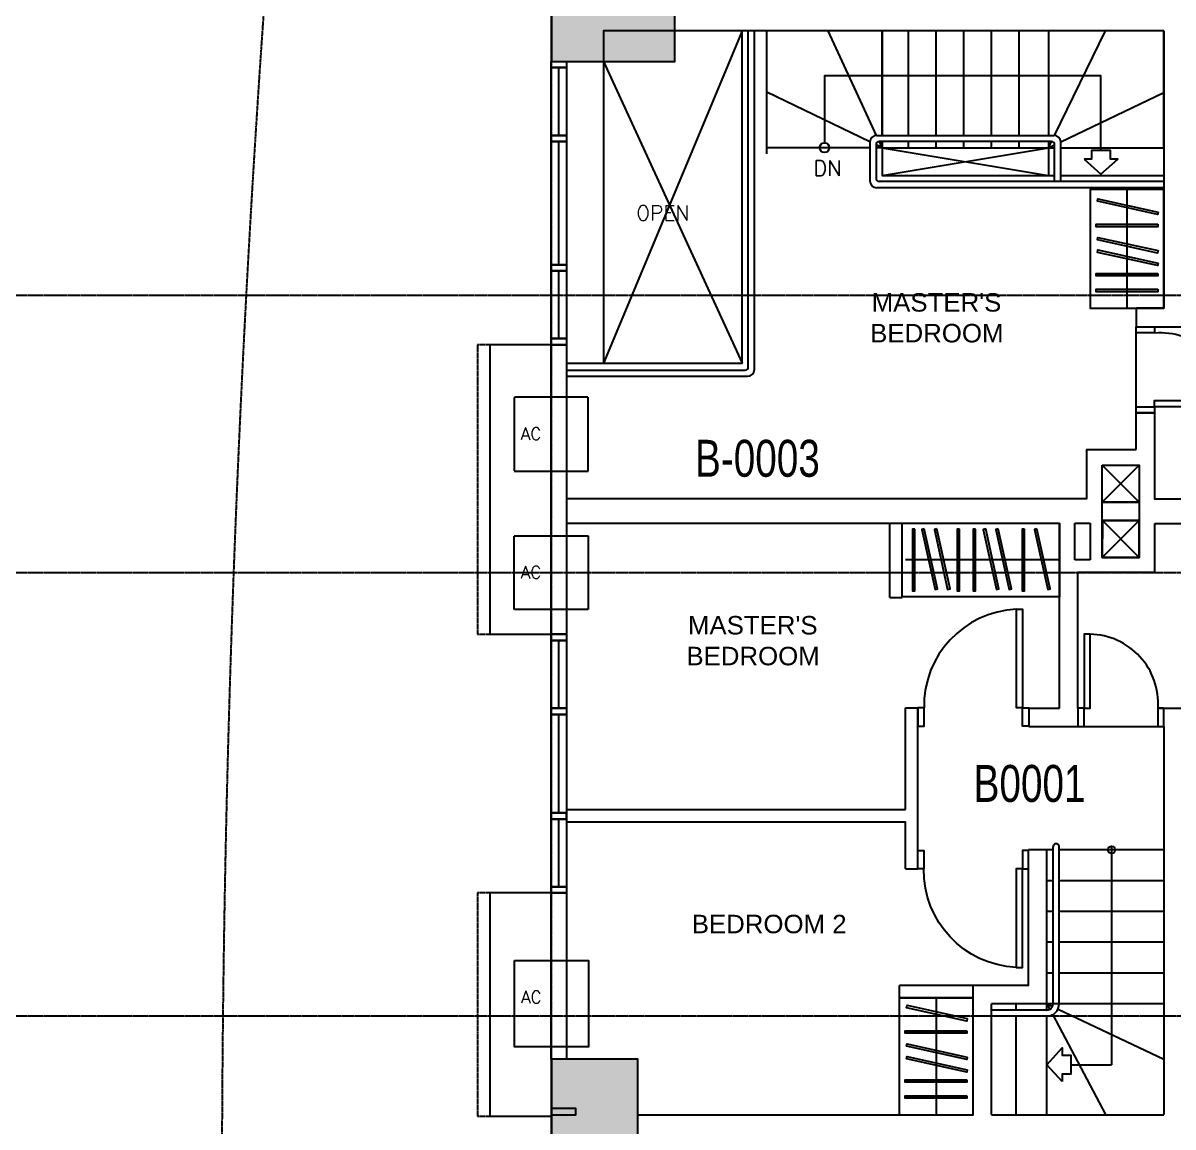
# Model space of a CAD drawing. Header units: inches. Extents: x -189245 to 740841, y -215444 to 469401.
# Drawn here: x 181993 to 191332, y -115981 to -107018 of the extents above; entities that cross this region are included whole.
import ezdxf

# ---------------------------------------------------------------- set-up
doc = ezdxf.new("R2010")
doc.units = ezdxf.units.IN
doc.header["$LTSCALE"] = 10
doc.header["$MEASUREMENT"] = 0
for name, pattern in [('GRID NORMAL$0$GRID BASEMENT$0$GRID GROUND$0$GRID$0$$0$PHANTOM', [2.5, 1.25, -0.25, 0.25, -0.25, 0.25, -0.25]), ('HIDDEN', [0.375, 0.25, -0.125]), ('HIDDEN2', [0.1875, 0.125, -0.0625])]:
    doc.linetypes.add(name, pattern=pattern)
for name, color, linetype in [('A-CMU WALL', 4, 'Continuous'), ('A-DOOR', 1, 'Continuous'), ('A-EQUIPMENT', 2, 'Continuous'), ('A-EQUIPTMENT', 1, 'Continuous'), ('A-GRID', 8, 'Continuous'), ('A-RAILING', 2, 'Continuous'), ('A-STAIR', 1, 'Continuous'), ('A-TEXT', 3, 'Continuous'), ('A-UNIT NUMBER', 2, 'Continuous'), ('A-WINDOW', 2, 'Continuous'), ('CABINET', 1, 'Continuous'), ('COLUMN', 6, 'Continuous'), ('GRID BASEMENT$0$A-PROPERTY LINE', 1, 'Continuous'), ('TEXT', 3, 'Continuous'), ('TSG - plaster', 4, 'Continuous'), ('TSG- DIM-WALL SETOUT', 1, 'Continuous'), ('TSG- OPENNING', 1, 'Continuous'), ('TSG- plaster', 4, 'Continuous'), ('TSG-DIM_WINDWS', 1, 'Continuous'), ('TSG-DRYWALL', 2, 'Continuous')]:
    doc.layers.add(name, color=color, linetype=linetype)
doc.styles.add('ARIAL', font='ARIAL.TTF', dxfattribs={"width": 0.75})
doc.styles.add('PRSP_Simplex', font='simplex.shx')

# ---------------------------------------------------------------- blocks, each defined once
blk = doc.blocks.new('grid')
at = {"layer": 'A-GRID', "linetype": 'GRID NORMAL$0$GRID BASEMENT$0$GRID GROUND$0$GRID$0$$0$PHANTOM'}
for p, q in [((-90633.8, -228688.5), (-90633.8, -289256.3)), ((-33688.1, -255036.6), (-100703.5, -255036.6)), ((-33688.1, -257286.6), (-100703.5, -257286.6)), ((-33688.1, -260886.6), (-100703.6, -260886.6))]:
    blk.add_line(p, q, dxfattribs=at)
blk = doc.blocks.new('door600')
at = {"color": 2}
for points in [[(50, 150), (100, 150), (100, 750), (50, 750)], [(50, 150), (0, 150), (0, 0), (50, 0)], [(700, 150), (650, 150), (650, 0), (700, 0)]]:
    blk.add_lwpolyline(points, close=True, dxfattribs=at)
at = {"color": 1}
blk.add_arc((100, 197.9), 552.1, 355.02089, 90, dxfattribs=at)
blk = doc.blocks.new('A$C7D1D0043')
at = {"layer": 'COLUMN', "linetype": 'Continuous'}
for points in [[(-47475, -17812.5), (-46475, -17812.5), (-46475, -17112.5), (-47475, -17112.5)], [(-47475, -25912.5), (-47475, -27012.5), (-46775, -27012.5), (-46775, -25912.5)]]:
    blk.add_hatch(color=253, dxfattribs=at).paths.add_polyline_path(points)
for points in [[(-47475, -17812.5), (-46475, -17812.5), (-46475, -17112.5), (-47475, -17112.5)], [(-47475, -25912.5), (-47475, -27012.5), (-46775, -27012.5), (-46775, -25912.5)]]:
    blk.add_lwpolyline(points, close=True, dxfattribs=at)
blk = doc.blocks.new('A$C0CD851AE')
at = {"layer": 'A-DOOR', "color": 2}
for points in [[(25, 150), (-25, 150), (-25, 950), (25, 950)], [(-825, 0), (-775, 0), (-775, 150), (-825, 150)], [(25, 150), (75, 150), (75, 0), (25, 0)]]:
    blk.add_lwpolyline(points, close=True, dxfattribs=at)
at = {"layer": 'A-DOOR'}
blk.add_arc((9.9, 165.7), 785.1, 92.54914, 181.14608, dxfattribs=at)
blk = doc.blocks.new('A$C588E7C43')
at = {"layer": 'CABINET', "color": 2, "linetype": 'HIDDEN', "ltscale": 500}
blk.add_line((-300, -964.3), (-300, 0), dxfattribs=at)
at = {"layer": 'CABINET', "color": 1, "linetype": 'Continuous'}
blk.add_lwpolyline([(0, -964.3), (-600, -964.3), (-600, 0), (0, 0)], close=True, dxfattribs=at)
at = {"layer": 'CABINET', "color": 2}
for points in [[(-50, -153.5), (-50, -133.5), (-550, -133.5), (-550, -153.5)], [(-50, -283.1), (-50, -263.1), (-550, -263.1), (-550, -283.1)], [(-46.9, -365.2), (-51.2, -345.6), (-539.5, -453.5), (-535.2, -473)], [(-46.9, -467.4), (-51.2, -447.9), (-539.5, -555.7), (-535.2, -575.3)], [(-50, -681), (-50, -661), (-550, -661), (-550, -681)], [(-46.9, -779.9), (-51.2, -760.4), (-539.5, -868.2), (-535.2, -887.8)]]:
    blk.add_lwpolyline(points, close=True, dxfattribs=at)

msp = doc.modelspace()

# ---------------------------------------------------------------- hatches: boundary and pattern name
at = {"layer": 'TSG- DIM-WALL SETOUT'}
h = msp.add_hatch(color=253, dxfattribs=at)
h.paths.add_polyline_path([(186285.29041, -132626.32537), (187185.29041, -132626.32537), (187185.29041, -133326.32537), (186285.29041, -133326.32537)])
h.paths.add_polyline_path([(197335.29041, -109930.85693), (198135.29041, -109930.85693), (198135.29041, -109230.85693), (197335.29041, -109230.85693)])
h.paths.add_polyline_path([(201710.2904, -122730.85693), (202410.2904, -122730.85693), (202410.2904, -121730.85693), (201710.2904, -121730.85693)])
h.paths.add_polyline_path([(207710.29041, -122730.85693), (208410.29041, -122730.85693), (208410.29041, -121730.85693), (207710.29041, -121730.85693)])
h.paths.add_polyline_path([(213710.29041, -122730.85693), (214410.29041, -122730.85693), (214410.29041, -121730.85693), (213710.29041, -121730.85693)])
h.paths.add_polyline_path([(219710.29041, -122730.85693), (220410.29041, -122730.85693), (220410.29041, -121730.85693), (219710.29041, -121730.85693)])
h.paths.add_polyline_path([(201710.2904, -117730.85693), (202410.2904, -117730.85693), (202410.2904, -116730.85693), (201710.2904, -116730.85693)])
h.paths.add_polyline_path([(204710.29041, -110230.85693), (205410.29041, -110230.85693), (205410.29041, -109230.85693), (204710.29041, -109230.85693)])
h.paths.add_polyline_path([(210710.29041, -110230.85693), (211410.29041, -110230.85693), (211410.29041, -109230.85693), (210710.29041, -109230.85693)])
h.paths.add_polyline_path([(197335.29041, -122730.85693), (198135.29041, -122730.85693), (198135.29041, -122030.85693), (197335.29041, -122030.85693)])
h.paths.add_polyline_path([(186285.29041, -115430.85693), (186285.29041, -116530.85693), (186985.29041, -116530.85693), (186985.29041, -115430.85693)])
h.paths.add_polyline_path([(197335.29041, -129330.85693), (198135.29041, -129330.85693), (198135.29041, -128630.85693), (197335.29041, -128630.85693)])
h.paths.add_polyline_path([(197335.29041, -103330.85693), (198135.29041, -103330.85693), (198135.29041, -102630.85693), (197335.29041, -102630.85693)])
h.paths.add_polyline_path([(192960.29041, -102580.85693), (194060.29, -102580.85683), (194060.29028, -103380.85683), (192960.29041, -103380.85693)])
h.paths.add_polyline_path([(213710.29041, -117730.85693), (214410.29041, -117730.85693), (214410.29041, -116730.85693), (213710.29041, -116730.85693)])
h.paths.add_polyline_path([(216710.64854, -110230.85693), (217410.64854, -110230.85693), (217410.64854, -109230.85693), (216710.64854, -109230.85693)])
h.paths.add_polyline_path([(219710.29041, -117730.85693), (220410.29041, -117730.85693), (220410.29041, -116730.85693), (219710.29041, -116730.85693)])
h.paths.add_polyline_path([(207710.29041, -117730.85693), (208410.29041, -117730.85693), (208410.29041, -116730.85693), (207710.29041, -116730.85693)])
h.paths.add_polyline_path([(186285.29041, -95230.85693), (187085.29041, -95230.85693), (187085.29041, -94530.85693), (186285.29041, -94530.85693)])
h.paths.add_polyline_path([(186285.29041, -99330.85985), (187185.29041, -99330.85985), (187185.29041, -98630.85985), (186285.29041, -98630.85985)])
h.paths.add_polyline_path([(186285.29041, -107330.85693), (187285.29041, -107330.85693), (187285.29041, -106630.85693), (186285.29041, -106630.85693)])
h.paths.add_polyline_path([(186285.29041, -124630.85693), (187285.29041, -124630.85693), (187285.29041, -125330.85693), (186285.29041, -125330.85693)])
h.paths.add_polyline_path([(192960.29041, -128580.85704), (194060.29, -128580.85693), (194060.29028, -129380.85693), (192960.29041, -129380.85704)])
h.paths.add_polyline_path([(186285.29041, -136730.85693), (187085.29041, -136730.85693), (187085.29041, -137430.85693), (186285.29041, -137430.85693)])
edge = h.paths.add_edge_path()
edge.add_line((233760.29041, -115230.85693), (233760.29041, -113730.85693))
edge = h.paths.add_edge_path()
edge.add_line((233760.29041, -121230.85693), (233760.29041, -122730.85693))
h.paths.add_polyline_path([(233160.29041, -115230.85693), (233760.29041, -115230.85693), (233760.29041, -113730.85693), (233160.29041, -113730.85693)])
h.paths.add_polyline_path([(233160.29041, -116730.85693), (233760.29041, -116730.85693), (233760.29041, -118230.85693), (233160.29041, -118230.85693)])
h.paths.add_polyline_path([(233160.29041, -109230.85693), (233760.29041, -109230.85693), (233760.29041, -110730.85693), (233160.29041, -110730.85693)])
edge = h.paths.add_edge_path()
edge.add_line((233160.29041, -121230.85693), (233160.29041, -122730.85693))
h.paths.add_polyline_path([(233160.29041, -121230.85693), (233760.29041, -121230.85693), (233760.29041, -122730.85693), (233160.29041, -122730.85693)])

# ---------------------------------------------------------------- linework, layer by layer
at = {"color": 2}
msp.add_line((190560.22782, -112730.0684), (190610.22782, -112730.06697), dxfattribs=at)
for points in [[(190610.22355, -112580.06697), (190660.22355, -112580.06555), (190660.20363, -111980.06555), (190610.20363, -111980.06697)], [(191258.10257, -112580.04563), (191208.10257, -112580.04705), (191208.10684, -112730.04705), (191258.10684, -112730.04563)]]:
    msp.add_lwpolyline(points, close=True, dxfattribs=at)
msp.add_lwpolyline([(190610.22782, -112730.06697), (190610.22355, -112580.06697), (190560.22355, -112580.0684), (190560.22782, -112730.0684)], dxfattribs=at)
at = {"color": 1}
msp.add_arc((190647.86062, -112543.48085), 563.55049, 356.279727225, 88.744994647, dxfattribs=at)
at = {"layer": 'A-CMU WALL', "color": 1}
for p, q in [((187832.96435, -107080.85575), (186708.08927, -109780.72406)), ((186708.08927, -107330.85693), (187832.96435, -109780.72406))]:
    msp.add_line(p, q, dxfattribs=at)
at = {"layer": 'A-CMU WALL'}
msp.add_line((190160.43407, -114831.60675), (189708.10801, -114831.60675), dxfattribs=at)
at = {"layer": 'A-CMU WALL', "color": 1}
msp.add_lwpolyline([(186708.08917, -109780.8405), (187832.96425, -109780.8405), (187832.96425, -107080.85551), (186708.08917, -107080.85551)], close=True, dxfattribs=at)
at = {"layer": 'A-CMU WALL'}
for points in [[(186283.10625, -109630.85983), (186408.10625, -109630.85983), (186408.10625, -111980.85691), (186283.10625, -111980.85691)], [(186283.10625, -114080.85691), (186408.10625, -114080.85691), (186408.10625, -115431.41848), (186283.10625, -115431.41848)]]:
    msp.add_lwpolyline(points, close=True, dxfattribs=at)
at = {"layer": 'A-DOOR'}
msp.add_line((191032.96435, -110133.71012), (191032.96435, -109533.71012), dxfattribs=at)
at = {"layer": 'A-EQUIPMENT', "ltscale": 100}
for points in [[(186283.10625, -109630.85983), (185783.10625, -109630.85983), (185783.10625, -111980.85691), (186283.10625, -111980.85691)], [(186285.15027, -114079.44796), (185785.15027, -114079.44796), (185785.15027, -115891.98129), (186285.15027, -115891.98129)]]:
    msp.add_lwpolyline(points, dxfattribs=at)
at = {"layer": 'A-EQUIPTMENT', "linetype": 'HIDDEN'}
for points in [[(185783.10625, -109630.85983), (185683.10625, -109630.85983), (185683.10625, -111980.85691), (185783.10625, -111980.85691)], [(185785.15027, -114079.44796), (185685.15027, -114079.44796), (185685.15027, -115891.98129), (185785.15027, -115891.98129)]]:
    msp.add_lwpolyline(points, dxfattribs=at)
at = {"layer": 'A-EQUIPTMENT', "color": 1, "linetype": 'HIDDEN2'}
for points in [[(185983.10625, -110655.85691), (186583.10625, -110655.85691), (186583.10625, -110055.85691), (185983.10625, -110055.85691)], [(185983.10625, -111180.85691), (186583.10625, -111180.85691), (186583.10625, -111780.85691), (185983.10625, -111780.85691)]]:
    msp.add_lwpolyline(points, close=True, dxfattribs=at)
at = {"layer": 'A-RAILING'}
for p, q in [((187882.99959, -109810.69815), (187882.99959, -107080.72524)), ((187932.99959, -109830.69815), (187932.99959, -107080.72524)), ((188925.69742, -107930.85534), (190365.46486, -107930.85534)), ((188870.69742, -107985.85534), (188870.69742, -108300.43135)), ((188920.69742, -108005.85534), (188920.69742, -108280.43135)), ((190345.46486, -107980.85534), (188945.69742, -107980.85534)), ((190370.46486, -108305.43135), (190370.46486, -108005.85534)), ((190420.46486, -108305.43135), (190420.46486, -107985.85534)), ((191257.96435, -108305.43135), (188945.69742, -108305.43135)), ((191257.96435, -108355.43135), (188925.69742, -108355.43135)), ((186408.08927, -109835.69815), (187857.99959, -109835.69815)), ((186408.08927, -109885.69815), (187877.99959, -109885.69815))]:
    msp.add_line(p, q, dxfattribs=at)
at = {"layer": 'A-RAILING', "color": 1}
for p, q in [((188032.96435, -108080.72524), (188032.96435, -107080.72406)), ((186408.08927, -109780.72406), (187832.96435, -109780.72406))]:
    msp.add_line(p, q, dxfattribs=at)
at = {"layer": 'A-RAILING'}
for centre, radius, start, end in [((188925.69742, -107985.85534), 55, 90, 180), ((190365.46486, -107985.85534), 55, 0, 90), ((188945.69742, -108005.85534), 25, 90, 180), ((190345.46486, -108005.85534), 25, 0, 90), ((188925.69742, -108300.43135), 55, 180, 270), ((188945.69742, -108280.43135), 25, 180, 270), ((187857.99959, -109810.69815), 25, 270, 0), ((187877.99959, -109830.69815), 55, 270, 0)]:
    msp.add_arc(centre, radius, start, end, dxfattribs=at)
at = {"layer": 'A-STAIR'}
for p, q in [((188032.96435, -108030.85534), (188032.96435, -107080.85693)), ((188970.46435, -107081.86149), (188970.46435, -107930.85534)), ((190320.46375, -107080.85534), (190320.46375, -107930.85534)), ((191257.96348, -108030.85534), (191257.96317, -107080.85534)), ((188870.69742, -108030.85534), (188032.96435, -108030.85534)), ((188970.46435, -108030.85534), (188920.69742, -108030.85534)), ((188970.46435, -107980.85534), (188970.46435, -108030.85534)), ((190320.46375, -107980.85534), (190320.46375, -108030.85534)), ((190320.46375, -108030.85534), (190370.46486, -108030.85534)), ((190420.46486, -108030.85534), (191257.96348, -108030.85534)), ((190308.10801, -115031.47505), (190308.10802, -113731.47505)), ((190358.10802, -113731.47505), (190308.10802, -113731.47505)), ((191258.10684, -113731.47506), (190408.10802, -113731.47505)), ((190833.10743, -113701.47506), (190833.10742, -115475.31137)), ((190358.10801, -113981.47505), (190308.10801, -113981.47505)), ((191258.10683, -113981.47506), (190408.10801, -113981.47505)), ((190358.10801, -114231.47505), (190308.10801, -114231.47505)), ((191258.10683, -114231.47506), (190408.10801, -114231.47505)), ((190358.10801, -114481.47505), (190308.10801, -114481.47505)), ((191258.10683, -114481.47506), (190408.10801, -114481.47505)), ((190358.10801, -114731.47505), (190308.10801, -114731.47505)), ((191258.10683, -114731.47506), (190408.10801, -114731.47505)), ((191258.10683, -114981.47506), (189858.10801, -114981.47505)), ((190058.10801, -115031.47505), (190058.10801, -114981.47505)), ((190358.10801, -114981.47505), (190308.10801, -114981.47505)), ((190308.10801, -114981.47505), (190331.46114, -115025.68627)), ((190308.10801, -114981.47505), (190353.30179, -115002.86483)), ((190398.49557, -115024.2546), (191258.10683, -115431.10015)), ((190058.10801, -115881.47505), (190058.10801, -115081.47505)), ((190308.10801, -115881.47505), (190308.10801, -115081.47505)), ((190354.81426, -115069.89749), (190783.10742, -115880.72525)), ((190501.37477, -115475.44306), (190833.24932, -115475.44306))]:
    msp.add_line(p, q, dxfattribs=at)
at = {"layer": 'A-STAIR', "color": 2}
for p, q in [((190358.10801, -114981.47505), (190358.10802, -113706.47515)), ((190408.10801, -114981.47505), (190408.10802, -113706.47505)), ((190308.10801, -115031.47505), (189858.10801, -115031.47505)), ((190308.10801, -115081.47505), (189858.10801, -115081.47505))]:
    msp.add_line(p, q, dxfattribs=at)
at = {"layer": 'A-STAIR'}
for points in [[(188924.39407, -107930.87079), (188532.96435, -107081.36591)], [(188970.46435, -107081.86149), (188970.46435, -107930.85534)], [(188970.46435, -107930.85534), (188970.46435, -107081.86149)], [(189182.96357, -107930.85534), (189182.96357, -107080.85534)], [(189407.96357, -107930.85534), (189407.96357, -107080.85534)], [(189632.96357, -107930.85534), (189632.96357, -107080.85534)], [(189857.96357, -107930.85534), (189857.96357, -107080.85534)], [(190082.96357, -107930.85534), (190082.96357, -107080.85534)], [(190369.16384, -107930.97987), (190783.69138, -107080.85534)], [(190747.08823, -108047.33379), (190747.08823, -107446.96398), (188501.81969, -107446.96398), (188501.81969, -107991.82489)], [(188870.77144, -107983.00283), (188032.96435, -107580.85614)], [(190420.39318, -107983.04834), (191257.96375, -107582.3482)], [(188970.46435, -108030.85534), (188920.69742, -108006.96726)], [(188970.46435, -108030.85534), (188947.42565, -107980.85534)], [(188970.46435, -107980.85534), (188970.46435, -108030.85534)], [(188970.46435, -108030.85534), (188970.46435, -107980.85534)], [(188970.46435, -108030.85534), (190320.46375, -108030.85534), (190320.46375, -108255.85534)], [(189182.96357, -108030.85534), (189182.96357, -107980.85534)], [(189407.96357, -108030.85534), (189407.96357, -107980.85534)], [(189632.96357, -108030.85534), (189632.96357, -107980.85534)], [(189857.96357, -108030.85534), (189857.96357, -107980.85534)], [(190082.96357, -108030.85534), (190082.96357, -107980.85534)], [(190320.46375, -108030.85534), (190344.84416, -107980.85534)], [(190320.46375, -108030.85534), (190370.46486, -108006.93443)], [(191257.96348, -108030.85534), (191257.96348, -108255.85534)], [(190320.46375, -108255.85534), (190370.46486, -108255.85534)], [(190420.46486, -108255.85534), (191257.96348, -108255.85534)]]:
    msp.add_lwpolyline(points, dxfattribs=at)
at = {"layer": 'A-STAIR', "color": 2}
for points in [[(190610.58823, -108122.42698), (190747.08823, -108246.73171), (190883.58823, -108122.42698), (190825.08823, -108122.42698), (190825.08823, -108053.60685), (190669.08823, -108053.60685), (190669.08823, -108122.42698)], [(190432.41274, -115611.81137), (190308.10801, -115475.31137), (190432.41275, -115338.81137), (190432.41274, -115397.31137), (190501.23287, -115397.31137), (190501.23287, -115553.31137), (190432.41274, -115553.31137)]]:
    msp.add_lwpolyline(points, close=True, dxfattribs=at)
for centre, radius in [((188501.71435, -108030.85534), 39.03059), ((190833.10743, -113731.47506), 30)]:
    msp.add_circle(centre, radius, dxfattribs=at)
for centre, radius, start, end in [((190383.10802, -113706.47505), 25, 359.999999873, 180.00021946), ((190308.10801, -114981.47505), 100, 269.999999867, 359.999999873), ((190308.10801, -114981.47505), 50, 269.999999867, 359.999999873)]:
    msp.add_arc(centre, radius, start, end, dxfattribs=at)
at = {"layer": 'A-WINDOW', "color": 2, "linetype": 'Continuous'}
for p, q in [((186345.60625, -107930.85983), (186345.60625, -107380.85983)), ((186345.60625, -108980.85983), (186345.60625, -107980.85983)), ((186345.60625, -109580.85983), (186345.60625, -109030.85983)), ((186345.60625, -112580.85691), (186345.60625, -112030.85691)), ((186345.60625, -113430.85691), (186345.60625, -112630.85691)), ((186345.60625, -114030.85691), (186345.60625, -113480.85691))]:
    msp.add_line(p, q, dxfattribs=at)
at = {"layer": 'A-WINDOW'}
msp.add_line((186408.08927, -113480.85693), (186408.08927, -113430.85693), dxfattribs=at)
at = {"layer": 'A-WINDOW', "color": 1, "ltscale": 500}
msp.add_line((186283.10625, -115130.85693), (186283.10625, -115830.85693), dxfattribs=at)
at = {"layer": 'A-WINDOW', "color": 2, "linetype": 'Continuous'}
for points in [[(186283.10625, -107330.85691), (186408.10625, -107330.85691), (186408.10625, -107380.85983), (186283.10625, -107380.85983)], [(186283.10625, -107930.85983), (186408.10625, -107930.85983), (186408.10625, -107980.85983), (186283.10625, -107980.85983)], [(186283.10625, -108980.85983), (186408.10625, -108980.85983), (186408.10625, -109030.85983), (186283.10625, -109030.85983)], [(186283.10625, -109580.85983), (186408.10625, -109580.85983), (186408.10625, -109630.85983), (186283.10625, -109630.85983)], [(186283.10625, -111980.85691), (186408.10625, -111980.85691), (186408.10625, -112030.85691), (186283.10625, -112030.85691)], [(186283.10625, -112580.85691), (186408.10625, -112580.85691), (186408.10625, -112630.85691), (186283.10625, -112630.85691)], [(186283.10625, -113430.85691), (186408.10625, -113430.85691), (186408.10625, -113480.85691), (186283.10625, -113480.85691)], [(186283.10625, -114030.85691), (186408.10625, -114030.85691), (186408.10625, -114080.85691), (186283.10625, -114080.85691)]]:
    msp.add_lwpolyline(points, close=True, dxfattribs=at)
at = {"layer": 'A-WINDOW', "color": 1, "linetype": 'Continuous'}
for points in [[(186283.10625, -107380.85983), (186408.10625, -107380.85983), (186408.10625, -107930.85983), (186283.10625, -107930.85983)], [(186283.10625, -107980.85983), (186408.10625, -107980.85983), (186408.10625, -108980.85983), (186283.10625, -108980.85983)], [(186283.10625, -109030.85983), (186408.10625, -109030.85983), (186408.10625, -109580.85983), (186283.10625, -109580.85983)], [(186283.10625, -112030.85691), (186408.10625, -112030.85691), (186408.10625, -112580.85691), (186283.10625, -112580.85691)], [(186283.10625, -112630.85691), (186408.10625, -112630.85691), (186408.10625, -113430.85691), (186283.10625, -113430.85691)], [(186283.10625, -113480.85691), (186408.10625, -113480.85691), (186408.10625, -114030.85691), (186283.10625, -114030.85691)]]:
    msp.add_lwpolyline(points, close=True, dxfattribs=at)
at = {"layer": 'A-WINDOW', "ltscale": 500}
msp.add_lwpolyline([(186283.10625, -115830.85693), (186283.10625, -115880.85693), (186483.10625, -115880.85693), (186483.10625, -115830.85693)], close=True, dxfattribs=at)
at = {"layer": 'CABINET', "color": 2, "linetype": 'HIDDEN', "ltscale": 500}
for p, q in [((190410.22568, -111377.74037), (189133.0778, -111377.74037)), ((189408.10801, -114931.60674), (189408.10801, -115880.85694))]:
    msp.add_line(p, q, dxfattribs=at)
at = {"layer": 'CABINET', "color": 1, "linetype": 'Continuous'}
for points in [[(190410.22568, -111077.74037), (190410.22568, -111677.74037), (189133.0778, -111677.74037), (189133.0778, -111077.74037)], [(189708.10801, -114931.60674), (189108.10801, -114931.60674), (189108.10801, -115880.85694), (189708.10801, -115880.85694)]]:
    msp.add_lwpolyline(points, close=True, dxfattribs=at)
at = {"layer": 'CABINET', "color": 2}
for points in [[(189235.97164, -111127.74037), (189215.97164, -111127.74037), (189215.97164, -111627.74037), (189235.97164, -111627.74037)], [(189312.65397, -111124.67564), (189293.12456, -111128.98865), (189400.94983, -111617.22395), (189420.47924, -111612.91094)], [(189413.61806, -111124.67564), (189394.08865, -111128.98865), (189501.91392, -111617.22395), (189521.44333, -111612.91094)], [(189599.44186, -111127.74037), (189579.44186, -111127.74037), (189579.44186, -111627.74037), (189599.44186, -111627.74037)], [(189729.08676, -111127.74037), (189709.08676, -111127.74037), (189709.08676, -111627.74037), (189729.08676, -111627.74037)], [(189811.11968, -111124.67564), (189791.59026, -111128.98865), (189899.41553, -111617.22395), (189918.94495, -111612.91094)], [(189913.3868, -111124.67564), (189893.85738, -111128.98865), (190001.68266, -111617.22395), (190021.21207, -111612.91094)], [(190126.94186, -111127.74037), (190106.94186, -111127.74037), (190106.94186, -111627.74037), (190126.94186, -111627.74037)], [(190225.8868, -111124.67564), (190206.35738, -111128.98865), (190314.18266, -111617.22395), (190333.71207, -111612.91094)], [(189661.17274, -115100.92807), (189656.85973, -115120.45748), (189168.62442, -115012.63221), (189172.93744, -114993.1028)], [(189658.10801, -115199.87301), (189658.10801, -115219.87301), (189158.10801, -115219.87301), (189158.10801, -115199.87301)], [(189661.17274, -115413.42807), (189656.85973, -115432.95748), (189168.62442, -115325.13221), (189172.93744, -115305.6028)], [(189661.17274, -115515.69519), (189656.85973, -115535.22461), (189168.62442, -115427.39933), (189172.93744, -115407.86992)], [(189658.10801, -115597.72811), (189658.10801, -115617.72811), (189158.10801, -115617.72811), (189158.10801, -115597.72811)], [(189658.10801, -115727.37301), (189658.10801, -115747.37301), (189158.10801, -115747.37301), (189158.10801, -115727.37301)]]:
    msp.add_lwpolyline(points, close=True, dxfattribs=at)
at = {"layer": 'GRID BASEMENT$0$A-PROPERTY LINE', "color": 1, "linetype": 'HIDDEN'}
msp.add_lwpolyline([(186283.13413, -89517.85791), (191658.13413, -89517.85791), (191658.13413, -91830.39122), (198133.13413, -91830.39122), (198133.13413, -97075.86731), (218735.81013, -97079.96953), (233758.13424, -101367.38548), (233757.50163, -128185.97147), (223446.58652, -130612.19041), (223446.58652, -134880.39122), (198133.43556, -134875.86731), (198133.13413, -140130.39122), (191658.13413, -140130.39122), (191658.13413, -142443.39024), (186283.13413, -142443.40837), (186283.13413, -136830.39122), (185091.91617, -136830.39122, -0.0757802204), (185286.35134, -95130.39122), (186283.13412, -95130.39122), (186283.13413, -89517.85791)], format="xyb", dxfattribs=at)
at = {"layer": 'TSG - plaster', "color": 4}
for p, q in [((191257.96435, -107080.72524), (187285.29041, -107080.72524)), ((191257.96435, -107080.72524), (191257.96435, -109333.70894)), ((191257.96435, -109333.70894), (191032.96435, -109333.70894)), ((191032.96435, -109333.70894), (191032.96435, -109483.70894)), ((191032.96435, -109483.70894), (191407.96435, -109483.70894)), ((191032.96435, -110480.72406), (191032.96435, -110183.71012)), ((191032.96435, -110183.71012), (191182.96435, -110183.71012)), ((186408.08927, -111077.74036), (189183.10802, -111077.74036)), ((186408.10625, -111077.74036), (190410.22568, -111077.74037)), ((191183.10684, -111080.72287), (192958.10684, -111080.72288)), ((191183.10684, -111477.74037), (191183.10684, -111080.72525)), ((190560.22568, -111477.74037), (191183.10684, -111477.74037)), ((191258.10684, -112727.69058), (191258.10683, -115880.72525)), ((190158.10801, -114831.47505), (190158.10802, -113731.47505)), ((190308.10802, -113731.47505), (190158.10802, -113731.47505)), ((190308.10801, -114981.47505), (190308.10802, -113731.47505)), ((189708.10801, -115880.72524), (189708.10801, -114831.60675)), ((190158.10801, -114831.47505), (189733.10801, -114831.47505)), ((189858.10801, -115880.72525), (189858.10801, -114981.47505)), ((190308.10801, -114981.47505), (189858.10801, -114981.47505)), ((186283.24814, -115880.85693), (186285.29041, -115880.85693)), ((186985.29041, -115880.85693), (189708.24991, -115880.85694)), ((189858.24991, -115880.85694), (191258.24873, -115880.85694))]:
    msp.add_line(p, q, dxfattribs=at)
for points in [[(191182.96435, -110183.71012), (191182.96435, -110480.72406), (191182.96435, -110880.72405), (192958.10684, -110880.72406), (192958.10625, -110752.74037)], [(186408.08927, -110877.74036), (190632.96435, -110877.74037), (190632.96435, -110480.72406), (191032.96435, -110480.72406)]]:
    msp.add_lwpolyline(points, dxfattribs=at)
at = {"layer": 'TSG- OPENNING', "color": 1, "linetype": 'ByBlock', "ltscale": 100}
for p, q in [((188970.46435, -108255.85534), (190320.46375, -108030.85534)), ((188970.46435, -108030.85534), (190320.46375, -108255.85534))]:
    msp.add_line(p, q, dxfattribs=at)
at = {"layer": 'TSG- OPENNING', "color": 1, "linetype": 'ByBlock'}
for p, q in [((190757.96435, -110907.09141), (191057.96435, -110607.09141)), ((191057.96435, -110907.09141), (190757.96435, -110607.09141)), ((190758.10684, -110907.09141), (191057.96435, -110907.09141)), ((191057.96435, -111057.09141), (190757.96435, -111357.09141)), ((190758.10684, -111057.09141), (191057.96435, -111057.09141)), ((190758.10684, -111057.09141), (191057.96435, -111357.09141))]:
    msp.add_line(p, q, dxfattribs=at)
at = {"layer": 'TSG- OPENNING', "color": 1, "linetype": 'ByBlock', "ltscale": 100}
msp.add_lwpolyline([(188970.46435, -108030.85534), (188970.46435, -108255.85534), (190320.46375, -108255.85534)], dxfattribs=at)
at = {"layer": 'TSG- OPENNING', "color": 1, "linetype": 'ByBlock'}
for points in [[(190757.96435, -110607.09141), (191057.96435, -110607.09141), (191057.96435, -110907.09141), (190757.96435, -110907.09141)], [(191057.96435, -111057.09141), (190758.10684, -111057.09141), (190757.96435, -111357.09141), (191057.96435, -111357.09141)], [(190758.10684, -111057.09141), (191057.96435, -111057.09141), (191057.96435, -111357.09141), (190757.96435, -111357.09141)]]:
    msp.add_lwpolyline(points, close=True, dxfattribs=at)
at = {"layer": 'TSG- OPENNING', "color": 1, "ltscale": 0.5}
msp.add_lwpolyline([(185985.15027, -114629.44797), (186585.15027, -114629.44797), (186585.15027, -115329.44797), (185985.15027, -115329.44797)], close=True, dxfattribs=at)
at = {"layer": 'TSG- plaster', "color": 4}
for p, q in [((190410.22568, -112580.04562), (190410.22568, -111077.74037)), ((190535.22568, -111078.29419), (190660.39078, -111078.29419)), ((190535.22568, -111377.311), (190535.22568, -111078.29419)), ((190660.39078, -111078.29419), (190660.39078, -111377.311)), ((190660.39078, -111377.311), (190535.22568, -111377.311)), ((190560.22568, -112580.04562), (190560.22568, -111477.74037)), ((190160.22893, -112580.04562), (190410.22568, -112580.04562)), ((190160.229, -112578.04517), (190160.229, -112728.04517)), ((191210.22355, -112580.04563), (191458.10684, -112580.04563)), ((190160.22893, -112730.04562), (190560.22782, -112730.04562))]:
    msp.add_line(p, q, dxfattribs=at)
msp.add_lwpolyline([(190757.96435, -110607.09141), (191057.96435, -110607.09141), (191057.96435, -111357.09141), (190757.96435, -111357.09141), (190757.96435, -110607.09141)], dxfattribs=at)
at = {"layer": 'TSG-DIM_WINDWS'}
msp.add_line((190610.22782, -112730.06697), (191208.10684, -112730.04705), dxfattribs=at)
at = {"layer": 'TSG-DRYWALL'}
for p, q in [((189033.0778, -111681.30934), (189033.0778, -111081.30934)), ((189133.0778, -111681.30934), (189133.0778, -111081.30934)), ((189033.0778, -111681.30934), (189133.0778, -111681.30934)), ((189160.229, -113402.29536), (189160.229, -112578.04517)), ((189160.229, -112578.04517), (189260.229, -112578.04517)), ((189260.229, -113885.04602), (189260.229, -112578.04517)), ((186407.93414, -113402.29536), (189160.229, -113402.29536)), ((186407.93414, -113502.29536), (189160.229, -113502.29536)), ((189160.229, -113885.04602), (189160.229, -113502.29536)), ((189160.229, -113885.04602), (189260.229, -113885.04602)), ((189710.43407, -114831.60675), (189110.43407, -114831.60674)), ((189110.43407, -114931.60674), (189110.43407, -114831.60674))]:
    msp.add_line(p, q, dxfattribs=at)
at = {"layer": 'TSG-DRYWALL', "ltscale": 100}
msp.add_line((189110.43407, -114931.60674), (189708.10801, -114931.60675), dxfattribs=at)

# ---------------------------------------------------------------- block references
at = {"layer": 'A-DOOR', "xscale": -1, "rotation": 270}
msp.add_blockref('door600', (191032.96435, -110183.71012), dxfattribs=at)
at = {"layer": 'COLUMN'}
msp.add_blockref('A$C7D1D0043', (233760.29041, -89518.32362), dxfattribs=at)
at = {"layer": 'TSG- plaster'}
msp.add_blockref('grid', (276916.94016, 145805.75787), dxfattribs=at)
at = {"layer": 'TSG-DIM_WINDWS', "xscale": -1, "rotation": 180}
msp.add_blockref('A$C588E7C43', (191257.96435, -109333.70894), dxfattribs=at)
at = {"layer": 'TSG-DRYWALL', "rotation": 359.999999873268}
msp.add_blockref('A$C0CD851AE', (190085.229, -112728.04517), dxfattribs=at)
at = {"layer": 'TSG-DRYWALL', "extrusion": (0, 0, -1), "zscale": -1, "rotation": 180.000000126732}
msp.add_blockref('A$C0CD851AE', (-190084.53309, -113735.04602), dxfattribs=at)

# ---------------------------------------------------------------- texts
at = {"layer": 'A-TEXT', "style": 'PRSP_Simplex'}
msp.add_text('DN', height=125, dxfattribs=at).set_placement((188412.13908, -108260.03195))
at = {"layer": 'A-TEXT', "char_height": 100, "width": 5794.7602848, "attachment_point": 1}
for insert in [(186035.75193, -110302.74756), (186035.75193, -111427.74756), (186037.76635, -114876.33862)]:
    msp.add_mtext('{\\Fromans|c0;AC}', dxfattribs=dict(at, insert=insert))
at = {"layer": 'A-UNIT NUMBER', "style": 'ARIAL', "width": 0.75}
for s, p in [('B-0003', (187450.69398, -110702.12043)), ('B0001', (189712.91902, -113341.68726))]:
    msp.add_text(s, height=300, dxfattribs=at).set_placement(p)
at = {"layer": 'TEXT'}
for s, insert, char_height, width, attachment_point in [('{\\Fromans|c0;OPEN}', (186972.61922, -108620.85647), 120, 1290, 7), ("\\pi675.74;{\\fArial|b0|i0|c0|p34;MASTER'S\\P\\pi663.21;BEDROOM}", (188209.33951, -109613.38306), 150, 2377.9486469, 7), ("\\pi675.74;{\\fArial|b0|i0|c0|p34;MASTER'S\\P\\pi663.21;BEDROOM}", (186717.26107, -111832.44399), 150, 2377.9486469, 1), ('{\\fArial|b0|i0|c0|p34;BEDROOM 2}', (187423.88451, -114257.94755), 150, 1290, 1)]:
    msp.add_mtext(s, dxfattribs=dict(at, insert=insert, char_height=char_height, width=width, attachment_point=attachment_point))

doc.saveas('drawing.dxf')
